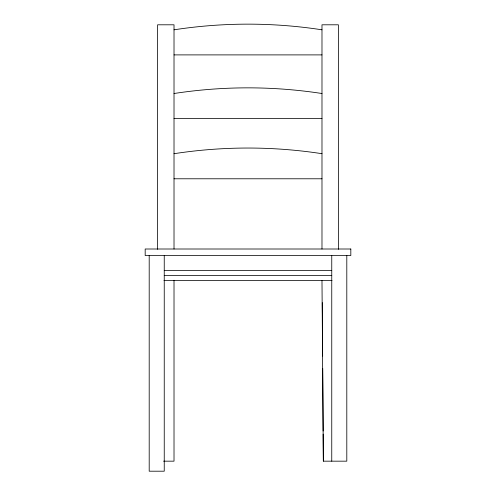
<?xml version="1.0" encoding="UTF-8"?>
<svg xmlns="http://www.w3.org/2000/svg" width="496" height="496" viewBox="0 0 496 496"><rect width="100%" height="100%" fill="white"/><g stroke="black" fill="none" stroke-linecap="round" stroke-linejoin="round"><path stroke-width="0.74" d="M174.015 54.895L321.985 54.895M174.015 118.594L321.985 118.594M174.015 178.783L321.985 178.783M164.244 270.568L331.756 270.568M164.244 275.584L331.756 275.584M163.978 280.6L332.022 280.6M163.575 461.168L174.015 461.168L174.015 280.265M321.985 280.6L323.342 461.168L346.803 461.168L346.803 255.521M322.295 302.684L322.648 356.029M322.729 368.398L323.144 431.018M323.163 434.112L323.342 461.168M338.39 249.327L338.39 24.8L321.985 24.8L321.985 249.004M331.756 255.521L331.756 461.168M174.015 249.004L174.015 24.8L157.61 24.8L157.61 249.327M164.244 255.521L164.244 471.2L149.197 471.2L149.197 255.521M174.015 93.515A486.074 486.074 0 0 1 321.985 93.515M174.015 153.704A486.074 486.074 0 0 1 321.985 153.704M174.015 29.816A486.074 486.074 0 0 1 321.985 29.816M350.821 249.004L145.179 249.004L145.179 255.521L350.821 255.521L350.821 249.004"/></g></svg>
